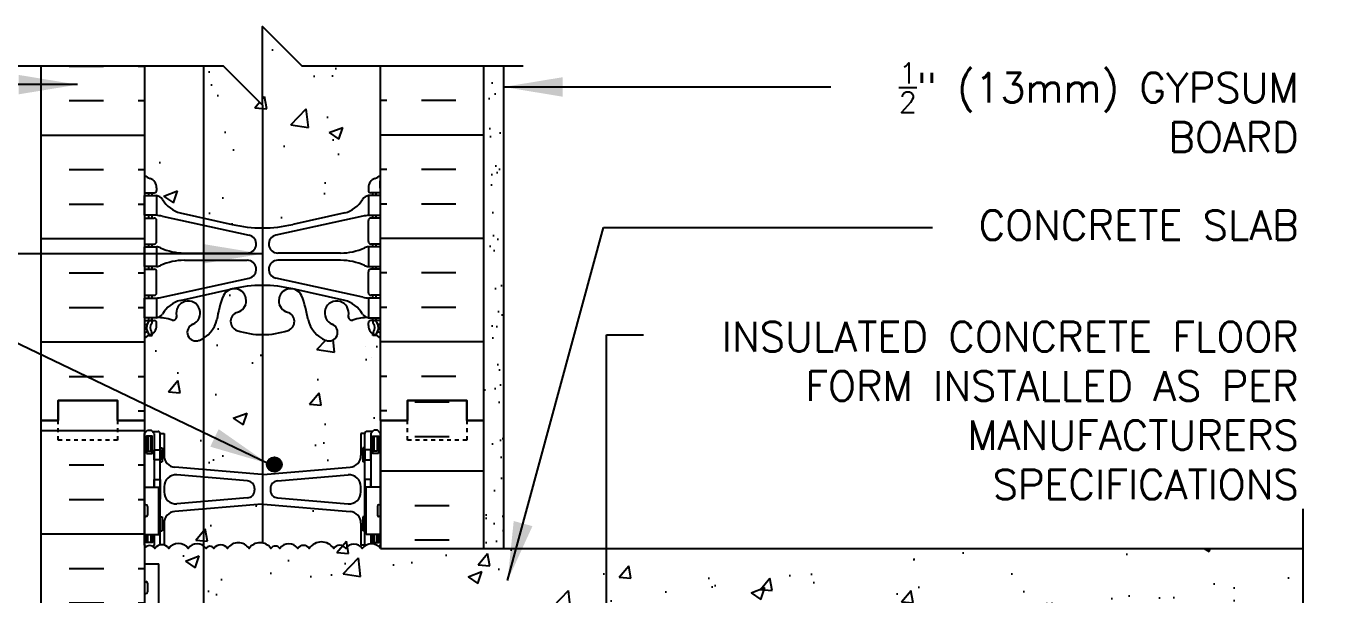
# Model space of a CAD drawing. Header units: inches. Extents: x 174.2 to 225.6, y 18.6 to 95.8.
# Drawn here: x 192.15 to 225.59, y 81.34 to 95.76 of the extents above; entities that cross this region are included whole.
import ezdxf

# ---------------------------------------------------------------- set-up
doc = ezdxf.new("R2010")
doc.units = ezdxf.units.IN
doc.header["$MEASUREMENT"] = 0
doc.linetypes.add('DASHED2', pattern=[0.375, 0.25, -0.125])
for name, color, linetype in [('HATCH', 12, 'Continuous'), ('line25', 2, 'Continuous'), ('LINE3', 3, 'Continuous'), ('LINE50', 5, 'Continuous'), ('LINE9', 9, 'Continuous'), ('TEXT', 4, 'Continuous'), ('Web_Edge', 9, 'Continuous')]:
    doc.layers.add(name, color=color, linetype=linetype)
doc.styles.add('DIM', font='romans.shx', dxfattribs={"width": 0.7})
doc.styles.add('ROMANS', font='romans.shx', dxfattribs={"height": 0.75})
doc.dimstyles.new('ext_8', dxfattribs={"dimscale": 8, "dimtxt": 0.09375, "dimasz": 0.09375, "dimexe": 0.09375, "dimexo": 0.0625, "dimgap": 0.0625, "dimtad": 1, "dimdec": 1, "dimzin": 3, "dimdsep": 46, "dimlunit": 4, "dimtxsty": 'DIM', "dimcen": 0.09, "dimdle": 0.09375, "dimclrt": 4, "dimadec": 0, "dimazin": 0, "dimtfac": 1, "dimtdec": 1, "dimtmove": 2, "dimatfit": 3, "dimfxl": 1, "dimfrac": 2, "dimtolj": 1, "dimtzin": 0, "dimarcsym": 0})

msp = doc.modelspace()

# ---------------------------------------------------------------- hatches: boundary and pattern name
at = {"layer": 'HATCH'}
h = msp.add_hatch(dxfattribs=at)
h.set_pattern_fill('AR-CONC', color=256, scale=0.5)
h.paths.add_polyline_path([(224.589, 82.511), (201.146, 82.511, 0.48966), (200.68, 82.511, 0.520567), (200.261, 82.511, 0.520567), (199.955, 82.511, 0.520567), (199.333, 82.511, 0.520567), (199.042, 82.511, 0.520567), (198.587, 82.511, 0.520567), (198.36, 82.511, 0.520567), (197.804, 82.511, 0.520567), (197.258, 82.511, 0.520567), (196.913, 82.511, 0.520567), (196.712, 82.511, 0.520567), (196.257, 82.511, 0.520567), (195.766, 82.511, 0.520567), (195.411, 82.511, 0.540212), (195.146, 82.514), (195.146, 82.116), (195.511, 82.116), (195.511, 80.916), (195.146, 80.916), (195.146, 80.166), (195.511, 80.166), (195.511, 78.966), (195.146, 78.966), (195.146, 78.216), (195.511, 78.216), (195.511, 77.136), (195.146, 77.136), (195.146, 76.386), (195.511, 76.386), (195.511, 75.306), (195.146, 75.306), (195.146, 74.556), (195.511, 74.556), (195.511, 73.356), (195.146, 73.356), (195.146, 73.018, -0.540212), (195.411, 73.016, -0.520567), (195.766, 73.016, -0.520567), (196.257, 73.016, -0.520567), (196.712, 73.016, -0.520567), (196.913, 73.016, -0.520567), (197.258, 73.016, -0.520567), (197.804, 73.016, -0.520567), (198.36, 73.016, -0.520567), (198.587, 73.016, -0.520567), (199.042, 73.016, -0.520567), (199.333, 73.016, -0.520567), (199.955, 73.016, -0.520567), (200.261, 73.016, -0.520567), (200.68, 73.016, -0.48966), (201.146, 73.016), (201.146, 78.511), (203.146, 80.511), (215.456, 80.511), (216.86, 79.521), (216.86, 76.761), (216.5, 76.761), (216.5, 75.261), (218.75, 75.261), (221, 75.261), (221, 76.761), (220.632, 76.761), (220.64, 76.769), (220.64, 79.521), (222.044, 80.511), (224.589, 80.511)])
h.paths.add_polyline_path([(201.146, 94.761), (199.146, 94.761), (198.146, 95.761), (198.146, 93.761), (197.146, 94.761), (195.146, 94.761), (195.146, 91.98, 0.082415), (195.29, 91.901, -0.317837), (195.456, 91.665), (195.456, 91.598, -0.414214), (195.394, 91.535), (195.346, 91.535), (195.346, 91.465), (195.451, 91.465, -0.188973), (195.607, 91.37, 0.196323), (196.056, 91.024), (197.378, 90.734, 0.057795), (198.146, 90.644, 0.057795), (198.914, 90.734), (200.236, 91.024, 0.196323), (200.685, 91.37, -0.188973), (200.841, 91.465), (200.946, 91.465), (200.946, 91.535), (200.899, 91.535, -0.414214), (200.836, 91.598), (200.836, 91.665, -0.317837), (201.003, 91.901, 0.082415), (201.146, 91.98)])
h.paths.add_polyline_path([(201.146, 87.85, 0.064398), (201.036, 87.916), (200.946, 87.916), (200.946, 87.958, -0.249069), (200.836, 88.165), (200.836, 88.233, -0.414214), (200.899, 88.295), (200.946, 88.295), (200.946, 88.365), (200.841, 88.365, 0.10046), (200.448, 88.308, -0.601435), (200.328, 88.413, 2.182095), (199.918, 88.2, -1), (199.755, 87.791, -0.24438), (199.306, 88.312, 0.053157), (199.14, 88.926, 0.223253), (198.94, 89.091), (198.92, 89.095, 0.955472), (198.782, 88.502, -0.735593), (198.795, 88.044, -0.082755), (198.146, 87.936, -0.082755), (197.498, 88.044, -0.735593), (197.511, 88.502, 0.955472), (197.372, 89.095), (197.353, 89.091, 0.223253), (197.152, 88.926, 0.053157), (196.986, 88.312, -0.24438), (196.538, 87.791, -1), (196.375, 88.2, 2.182095), (195.965, 88.413, -0.601435), (195.845, 88.308, 0.10046), (195.451, 88.365), (195.346, 88.365), (195.346, 88.295), (195.394, 88.295, -0.414214), (195.456, 88.233), (195.456, 88.165, -0.249069), (195.346, 87.958), (195.346, 87.916), (195.256, 87.916, 0.064398), (195.146, 87.85), (195.146, 85.761), (195.146, 85.429), (195.226, 85.509), (195.316, 85.509), (195.346, 85.479), (195.496, 85.479, -0.414214), (195.546, 85.429), (195.646, 85.429), (195.646, 84.868, 0.390098), (195.921, 84.569), (198.13, 84.385, 0.04154), (198.163, 84.385), (200.371, 84.569, 0.390098), (200.646, 84.868), (200.646, 85.429), (200.746, 85.429, -0.414214), (200.796, 85.479), (200.946, 85.479), (200.976, 85.509), (201.066, 85.509), (201.146, 85.429), (201.146, 85.761)])
h.paths.add_polyline_path([(200.371, 83.449), (198.163, 83.633, 0.04154), (198.13, 83.633), (195.921, 83.449, 0.390098), (195.646, 83.15), (195.646, 82.596, -0.174031), (195.766, 82.511, -0.520567), (196.257, 82.511, -0.520567), (196.712, 82.511, -0.520567), (196.913, 82.511, -0.520567), (197.258, 82.511, -0.520567), (197.804, 82.511, -0.520567), (198.36, 82.511, -0.520567), (198.587, 82.511, -0.520567), (199.042, 82.511, -0.520567), (199.333, 82.511, -0.520567), (199.955, 82.511, -0.520567), (200.261, 82.511, -0.520567), (200.68, 82.511, -0.079672), (200.748, 82.575, -0.070491), (200.746, 82.589), (200.646, 82.589), (200.646, 83.15, 0.390098)])
h.paths.add_polyline_path([(200.646, 72.177), (200.646, 72.738), (200.746, 72.738, -0.414214), (200.796, 72.788), (200.946, 72.788), (200.976, 72.818), (201.066, 72.818), (201.146, 72.738), (201.146, 73.016, 0.48966), (200.68, 73.016, 0.520567), (200.261, 73.016, 0.520567), (199.955, 73.016, 0.520567), (199.333, 73.016, 0.520567), (199.042, 73.016, 0.520567), (198.587, 73.016, 0.520567), (198.36, 73.016, 0.520567), (197.804, 73.016, 0.520567), (197.258, 73.016, 0.520567), (196.913, 73.016, 0.520567), (196.712, 73.016, 0.520567), (196.257, 73.016, 0.520567), (195.766, 73.016, 0.520567), (195.411, 73.016, 0.540212), (195.146, 73.018), (195.146, 72.738), (195.226, 72.818), (195.316, 72.818), (195.346, 72.788), (195.496, 72.788, -0.414214), (195.546, 72.738), (195.646, 72.738), (195.646, 72.177, 0.390098), (195.921, 71.878), (198.13, 71.695, 0.04154), (198.163, 71.695), (200.371, 71.878, 0.390098)])
h.paths.add_polyline_path([(201.146, 69.456), (200.781, 69.456), (200.781, 69.85, -0.327813), (200.746, 69.898), (200.646, 69.898), (200.646, 70.459, 0.390098), (200.371, 70.758), (198.163, 70.942, 0.04154), (198.13, 70.942), (195.921, 70.758, 0.390098), (195.646, 70.459), (195.646, 69.898), (195.546, 69.898, -0.327813), (195.511, 69.85), (195.511, 69.456), (195.146, 69.456), (195.146, 67.761), (195.146, 65.672, 0.064398), (195.256, 65.606), (195.346, 65.606), (195.346, 65.565, -0.249069), (195.456, 65.357), (195.456, 65.29, -0.414214), (195.394, 65.227), (195.346, 65.227), (195.346, 65.157), (195.451, 65.157, 0.10046), (195.845, 65.215, -0.601435), (195.965, 65.11, 2.182095), (196.375, 65.323, -1), (196.538, 65.731, -0.24438), (196.986, 65.21, 0.053157), (197.152, 64.596, 0.223253), (197.353, 64.431), (197.372, 64.427, 0.955472), (197.511, 65.021, -0.735593), (197.498, 65.479, -0.082755), (198.146, 65.587, -0.082755), (198.795, 65.479, -0.735593), (198.782, 65.021, 0.955472), (198.92, 64.427), (198.94, 64.431, 0.223253), (199.14, 64.596, 0.053157), (199.306, 65.21, -0.24438), (199.755, 65.731, -1), (199.918, 65.323, 2.182095), (200.328, 65.11, -0.601435), (200.448, 65.215, 0.10046), (200.841, 65.157), (200.946, 65.157), (200.946, 65.227), (200.899, 65.227, -0.414214), (200.836, 65.29), (200.836, 65.357, -0.249069), (200.946, 65.565), (200.946, 65.606), (201.036, 65.606, 0.064398), (201.146, 65.672), (201.146, 67.761)])
h.paths.add_polyline_path([(201.146, 61.543, 0.082415), (201.003, 61.622, -0.317837), (200.836, 61.857), (200.836, 61.925, -0.414214), (200.899, 61.987), (200.946, 61.987), (200.946, 62.057), (200.841, 62.057, -0.188973), (200.685, 62.152, 0.196323), (200.236, 62.499), (198.914, 62.789, 0.057795), (198.146, 62.878, 0.057795), (197.378, 62.789), (196.056, 62.499, 0.196323), (195.607, 62.152, -0.188973), (195.451, 62.057), (195.346, 62.057), (195.346, 61.987), (195.394, 61.987, -0.414214), (195.456, 61.925), (195.456, 61.857, -0.317837), (195.29, 61.622, 0.082415), (195.146, 61.543), (195.146, 58.761), (197.146, 58.761), (198.146, 57.761), (198.146, 59.761), (199.146, 58.761), (201.146, 58.761)])
h.paths.add_polyline_path([(197.946, 71.301), (197.946, 71.336, 0.390098), (197.763, 71.535), (195.971, 71.684, 0.438748), (195.646, 71.385), (195.646, 71.251, 0.438748), (195.971, 70.952), (197.763, 71.101, 0.390098)])
h.paths.add_polyline_path([(200.646, 71.385, 0.438748), (200.321, 71.684), (198.53, 71.535, 0.390098), (198.346, 71.336), (198.346, 71.301, 0.390098), (198.53, 71.101), (200.321, 70.952, 0.438748), (200.646, 71.251)])
h = msp.add_hatch(dxfattribs=at)
h.set_pattern_fill('AR-SAND', color=256, scale=0.5, style=0)
h.set_pattern_definition([(37.5, (6.0136, -59.8985), (-0.0314967, 0.963412), [0, -0.76, 0, -0.85, 0, -0.8125]), (7.5, (6.0136, -59.8985), (0.8848884, 1.411073), [0, -0.41, 0, -0.685, 0, -0.2625]), (327.5, (5.3986, -59.8985), (1.557071, 0.0028295), [0, -0.25, 0, -0.9, 0, -1.175]), (317.5, (5.3986, -59.8985), (1.503063, 0.438838), [0, -0.125, 0, -0.59, 0, -0.675])])
h.paths.add_polyline_path([(204.271, 94.761), (203.771, 94.761), (203.771, 85.761), (203.771, 82.511), (204.271, 82.511)])
h = msp.add_hatch(dxfattribs=at)
h.set_pattern_fill('INSUL', color=256, scale=7, style=0)
h.set_pattern_definition([(0, (-2731.0153, -329.2482), (0, 2.625), []), (0, (-2731.0153, -328.3732), (0, 2.625), [0.875, -0.875]), (0, (-2731.0153, -327.4982), (0, 2.625), [0.875, -0.875])])
h.paths.add_polyline_path([(192.521, 67.761), (192.959, 67.761), (192.959, 68.261), (194.459, 68.261), (194.459, 67.761), (195.146, 67.761), (195.146, 85.761), (194.459, 85.761), (194.459, 86.261), (192.959, 86.261), (192.959, 85.761), (192.521, 85.761)])
h = msp.add_hatch(dxfattribs=at)
h.set_pattern_fill('INSUL', color=256, scale=7, style=0)
h.set_pattern_definition([(0, (6.0136, -59.8985), (0, 2.625), []), (0, (6.0136, -59.0235), (0, 2.625), [0.875, -0.875]), (0, (6.0136, -58.1485), (0, 2.625), [0.875, -0.875])])
h.paths.add_polyline_path([(203.771, 85.761), (203.334, 85.761), (203.334, 86.261), (201.834, 86.261), (201.834, 85.761), (201.146, 85.761), (201.146, 82.511), (203.771, 82.511)])
h.paths.add_polyline_path([(203.771, 73.011), (201.146, 73.011), (201.146, 67.761), (201.834, 67.761), (201.834, 68.261), (203.334, 68.261), (203.334, 67.761), (203.771, 67.761)])
at = {"layer": 'LINE3'}
msp.add_hatch(color=256, dxfattribs=at).paths.add_polyline_path([(198.635, 84.64, 1), (198.26, 84.64, 1)])

# ---------------------------------------------------------------- linework, layer by layer
at = {"layer": 'HATCH'}
for p, q in [((193.235, 94.752), (194.11, 94.752)), ((194.985, 94.752), (195.146, 94.752)), ((201.308, 94.752), (201.146, 94.752)), ((203.058, 94.752), (202.183, 94.752)), ((193.235, 93.877), (194.11, 93.877)), ((194.985, 93.877), (195.146, 93.877)), ((201.308, 93.877), (201.146, 93.877)), ((203.058, 93.877), (202.183, 93.877)), ((192.521, 93.002), (195.146, 93.002)), ((203.771, 93.002), (201.146, 93.002)), ((193.235, 92.127), (194.11, 92.127)), ((194.985, 92.127), (195.146, 92.127)), ((201.308, 92.127), (201.146, 92.127)), ((203.058, 92.127), (202.183, 92.127)), ((193.235, 91.252), (194.11, 91.252)), ((194.985, 91.252), (195.146, 91.252)), ((201.308, 91.252), (201.146, 91.252)), ((203.058, 91.252), (202.183, 91.252)), ((192.521, 90.377), (195.146, 90.377)), ((203.771, 90.377), (201.146, 90.377)), ((193.235, 89.502), (194.11, 89.502)), ((194.985, 89.502), (195.146, 89.502)), ((201.308, 89.502), (201.146, 89.502)), ((203.058, 89.502), (202.183, 89.502)), ((193.235, 88.627), (194.11, 88.627)), ((194.985, 88.627), (195.146, 88.627)), ((201.308, 88.627), (201.146, 88.627)), ((203.058, 88.627), (202.183, 88.627)), ((192.521, 87.752), (195.146, 87.752)), ((200.752, 87.628), (200.752, 87.628)), ((203.771, 87.752), (201.146, 87.752)), ((200.906, 87.348), (200.906, 87.348)), ((193.235, 86.877), (194.11, 86.877)), ((194.985, 86.877), (195.146, 86.877)), ((201.308, 86.877), (201.146, 86.877)), ((203.058, 86.877), (202.183, 86.877)), ((194.985, 86.002), (195.146, 86.002)), ((201.308, 86.002), (201.146, 86.002))]:
    msp.add_line(p, q, dxfattribs=at)
msp.add_lwpolyline([(201.146, 82.511, 0.48966), (200.68, 82.511, 0.520567), (200.261, 82.511, 0.520567), (199.955, 82.511, 0.520567), (199.333, 82.511, 0.520567), (199.042, 82.511, 0.520567), (198.587, 82.511, 0.520567), (198.36, 82.511, 0.520567), (197.804, 82.511, 0.520567), (197.258, 82.511, 0.520567), (196.913, 82.511, 0.520567), (196.712, 82.511, 0.520567), (196.257, 82.511, 0.520567), (195.766, 82.511, 0.520567), (195.411, 82.511, 0.540212), (195.146, 82.514)], format="xyb", dxfattribs=at)
at = {"layer": 'line25'}
for p, q in [((195.146, 94.761), (195.146, 85.761)), ((201.146, 85.761), (201.146, 94.761)), ((195.146, 85.761), (195.146, 67.761)), ((201.146, 85.761), (201.146, 82.511)), ((195.146, 84.066), (195.511, 84.066)), ((195.511, 82.866), (195.511, 84.066)), ((201.146, 84.066), (200.781, 84.066)), ((200.781, 82.866), (200.781, 84.066)), ((195.146, 82.866), (195.511, 82.866)), ((201.146, 82.866), (200.781, 82.866)), ((201.146, 82.511), (224.589, 82.511)), ((195.146, 82.116), (195.511, 82.116)), ((195.511, 80.916), (195.511, 82.116))]:
    msp.add_line(p, q, dxfattribs=at)
at = {"layer": 'LINE3'}
for p, q in [((196.646, 94.761), (196.646, 58.761)), ((198.146, 93.761), (198.146, 82.65))]:
    msp.add_line(p, q, dxfattribs=at)
msp.add_circle((198.448, 84.64), 0.188, dxfattribs=at)
at = {"layer": 'LINE50'}
for p, q in [((192.521, 85.761), (192.521, 94.761)), ((203.771, 85.761), (203.771, 94.761)), ((192.521, 67.761), (192.521, 85.761)), ((203.771, 82.511), (203.771, 85.761))]:
    msp.add_line(p, q, dxfattribs=at)
for points in [[(192.521, 85.761), (192.959, 85.761), (192.959, 86.261), (194.459, 86.261), (194.459, 85.761), (195.146, 85.761)], [(195.146, 85.761), (194.459, 85.761), (194.459, 86.261), (192.959, 86.261), (192.959, 85.761), (192.521, 85.761)], [(203.771, 85.761), (203.334, 85.761), (203.334, 86.261), (201.834, 86.261), (201.834, 85.761), (201.146, 85.761)], [(201.146, 85.761), (201.834, 85.761), (201.834, 86.261), (203.334, 86.261), (203.334, 85.761), (203.771, 85.761)]]:
    msp.add_lwpolyline(points, dxfattribs=at)
at = {"layer": 'LINE9'}
for p, q in [((204.271, 94.761), (204.271, 82.511)), ((195.146, 85.429), (195.226, 85.509)), ((195.146, 82.589), (195.146, 85.429)), ((195.226, 85.509), (195.316, 85.509)), ((195.396, 85.429), (195.316, 85.509)), ((195.346, 85.479), (195.496, 85.479)), ((195.396, 85.479), (195.496, 85.479)), ((195.396, 85.429), (195.396, 84.066)), ((195.546, 85.429), (195.646, 85.429)), ((195.546, 82.6), (195.546, 85.429)), ((195.546, 85.409), (195.546, 85.409)), ((195.646, 85.429), (195.646, 84.868)), ((200.646, 85.429), (200.646, 84.868)), ((200.746, 85.429), (200.646, 85.429)), ((200.746, 82.589), (200.746, 85.429)), ((200.746, 85.409), (200.746, 85.409)), ((200.896, 85.479), (200.796, 85.479)), ((200.946, 85.479), (200.796, 85.479)), ((200.896, 85.429), (200.976, 85.509)), ((200.896, 85.429), (200.896, 84.066)), ((201.066, 85.509), (200.976, 85.509)), ((201.146, 85.429), (201.066, 85.509)), ((201.146, 82.589), (201.146, 85.429)), ((195.546, 85.059), (195.596, 85.059)), ((195.596, 85.059), (195.596, 84.709)), ((200.746, 85.059), (200.696, 85.059)), ((200.696, 85.059), (200.696, 84.709)), ((195.546, 84.709), (195.596, 84.709)), ((200.746, 84.709), (200.696, 84.709)), ((198.13, 84.385), (195.921, 84.569)), ((197.763, 84.226), (195.971, 84.375)), ((198.163, 84.385), (200.371, 84.569)), ((198.53, 84.226), (200.321, 84.375)), ((195.646, 84.076), (195.646, 83.942)), ((197.946, 84.027), (197.946, 83.991)), ((198.346, 84.027), (198.346, 83.991)), ((200.646, 83.942), (200.646, 84.076)), ((195.186, 83.616), (195.186, 83.616)), ((198.13, 83.633), (195.921, 83.449)), ((197.763, 83.792), (195.971, 83.643)), ((198.163, 83.633), (200.371, 83.449)), ((198.53, 83.792), (200.321, 83.643)), ((201.106, 83.616), (201.106, 83.616)), ((195.146, 83.576), (195.146, 83.356)), ((195.146, 83.521), (195.146, 83.521)), ((195.146, 83.411), (195.146, 83.411)), ((195.186, 83.316), (195.186, 83.316)), ((195.226, 83.576), (195.226, 83.356)), ((195.546, 83.309), (195.596, 83.309)), ((195.596, 83.309), (195.596, 82.959)), ((200.696, 83.309), (200.696, 82.959)), ((200.746, 83.309), (200.696, 83.309)), ((201.066, 83.576), (201.066, 83.356)), ((201.066, 83.521), (201.066, 83.521)), ((201.066, 83.411), (201.066, 83.411)), ((201.106, 83.316), (201.106, 83.316)), ((201.146, 83.576), (201.146, 83.356)), ((195.546, 82.959), (195.596, 82.959)), ((195.646, 83.15), (195.646, 82.596)), ((200.646, 83.15), (200.646, 82.589)), ((200.746, 82.959), (200.696, 82.959)), ((195.396, 82.866), (195.396, 82.589)), ((200.896, 82.866), (200.896, 82.625)), ((195.146, 82.589), (195.183, 82.553)), ((195.396, 82.589), (195.365, 82.558)), ((195.388, 82.539), (195.434, 82.539)), ((195.396, 82.539), (195.434, 82.539)), ((200.746, 82.589), (200.646, 82.589)), ((201.146, 82.589), (201.109, 82.551)), ((195.146, 81.626), (195.146, 81.406)), ((195.186, 81.666), (195.186, 81.666)), ((195.226, 81.626), (195.226, 81.406)), ((195.146, 81.571), (195.146, 81.571)), ((195.146, 81.461), (195.146, 81.461)), ((195.186, 81.366), (195.186, 81.366))]:
    msp.add_line(p, q, dxfattribs=at)
for points in [[(190.771, 94.761), (197.146, 94.761), (198.146, 93.761), (198.146, 95.761), (199.146, 94.761), (204.771, 94.761)], [(195.396, 84.066), (195.396, 84.259), (195.546, 84.259), (195.546, 83.759), (195.511, 83.759)], [(200.896, 84.066), (200.896, 84.259), (200.746, 84.259), (200.746, 83.759), (200.781, 83.759)], [(224.589, 72.011), (224.589, 76.761), (223.589, 77.761), (225.589, 77.761), (224.589, 78.761), (224.589, 83.511)], [(195.511, 83.009), (195.546, 83.009), (195.546, 83.259), (195.511, 83.259)], [(200.781, 83.009), (200.746, 83.009), (200.746, 83.259), (200.781, 83.259)], [(195.346, 82.866), (195.346, 82.659), (195.196, 82.659), (195.196, 82.866)], [(195.306, 82.866), (195.306, 82.659), (195.236, 82.659), (195.236, 82.866)], [(200.946, 82.866), (200.946, 82.659), (201.096, 82.659), (201.096, 82.866)], [(200.986, 82.866), (200.986, 82.659), (201.056, 82.659), (201.056, 82.866)]]:
    msp.add_lwpolyline(points, dxfattribs=at)
at = {"layer": 'LINE9', "linetype": 'DASHED2', "ltscale": 0.15}
for points in [[(194.459, 85.761), (194.459, 85.761), (194.459, 85.261), (192.959, 85.261), (192.959, 85.761), (192.959, 85.761)], [(203.334, 85.761), (203.334, 85.761), (203.334, 85.261), (201.834, 85.261), (201.834, 85.761), (201.834, 85.761)]]:
    msp.add_lwpolyline(points, dxfattribs=at)
at = {"layer": 'LINE9'}
for points in [[(195.196, 84.919), (195.346, 84.919), (195.346, 85.359), (195.196, 85.359)], [(195.236, 84.979), (195.306, 84.979), (195.306, 85.359), (195.236, 85.359)], [(201.096, 84.919), (200.946, 84.919), (200.946, 85.359), (201.096, 85.359)], [(201.056, 84.979), (200.986, 84.979), (200.986, 85.359), (201.056, 85.359)], [(195.546, 84.759), (195.396, 84.759), (195.396, 85.009), (195.546, 85.009)], [(200.746, 84.759), (200.896, 84.759), (200.896, 85.009), (200.746, 85.009)]]:
    msp.add_lwpolyline(points, close=True, dxfattribs=at)
for centre, radius, start, end in [((195.496, 85.429), 0.05, 0, 90), ((200.796, 85.429), 0.05, 90, 180), ((195.946, 84.868), 0.3, 180, 265.2426), ((200.346, 84.868), 0.3, 274.7574, 0), ((195.946, 84.076), 0.3, 85.2426, 180), ((198.146, 84.585), 0.2, 265.2426, 274.7574), ((200.346, 84.076), 0.3, 0, 94.7574), ((195.946, 83.942), 0.3, 180, 274.7574), ((197.746, 84.027), 0.2, 0, 85.2426), ((197.746, 83.991), 0.2, 274.7574, 0), ((198.546, 84.027), 0.2, 94.7574, 180), ((198.546, 83.991), 0.2, 180, 265.2426), ((200.346, 83.942), 0.3, 265.2426, 0), ((195.186, 83.576), 0.04, 90, 180), ((195.186, 83.576), 0.04, 0, 90), ((198.146, 83.433), 0.2, 85.2426, 94.7574), ((201.106, 83.576), 0.04, 90, 180), ((201.106, 83.576), 0.04, 0, 90), ((195.186, 83.356), 0.04, 180, 270), ((195.186, 83.356), 0.04, 270, 0), ((195.946, 83.15), 0.3, 94.7574, 180), ((200.346, 83.15), 0.3, 0, 85.2426), ((201.106, 83.356), 0.04, 180, 270), ((201.106, 83.356), 0.04, 270, 0), ((200.796, 82.589), 0.05, 180, 196.1286), ((195.186, 81.626), 0.04, 90, 180), ((195.186, 81.626), 0.04, 0, 90), ((195.186, 81.406), 0.04, 180, 270), ((195.186, 81.406), 0.04, 270, 0)]:
    msp.add_arc(centre, radius, start, end, dxfattribs=at)
at = {"layer": 'Web_Edge'}
for p, q in [((195.156, 91.655), (195.156, 91.841)), ((195.456, 91.665), (195.456, 91.598)), ((200.836, 91.665), (200.836, 91.598)), ((201.136, 91.655), (201.136, 91.841)), ((195.146, 91.535), (195.394, 91.535)), ((195.256, 91.465), (195.256, 91.535)), ((195.346, 91.465), (195.346, 91.535)), ((201.146, 91.535), (200.899, 91.535)), ((200.946, 91.465), (200.946, 91.535)), ((201.036, 91.465), (201.036, 91.535)), ((195.256, 90.895), (195.256, 90.965)), ((195.346, 90.895), (195.346, 90.965)), ((196.056, 91.024), (197.378, 90.734)), ((200.236, 91.024), (198.914, 90.734)), ((200.946, 90.895), (200.946, 90.965)), ((201.036, 90.895), (201.036, 90.965)), ((195.146, 90.895), (195.394, 90.895)), ((195.456, 90.298), (195.456, 90.833)), ((195.595, 90.941), (197.807, 90.46)), ((200.697, 90.941), (198.486, 90.46)), ((200.836, 90.298), (200.836, 90.833)), ((201.146, 90.895), (200.899, 90.895)), ((195.146, 90.235), (195.394, 90.235)), ((195.256, 90.165), (195.256, 90.235)), ((195.346, 90.165), (195.346, 90.235)), ((196.161, 90.005), (197.757, 90.005)), ((200.132, 90.005), (198.535, 90.005)), ((201.146, 90.235), (200.899, 90.235)), ((200.946, 90.165), (200.946, 90.235)), ((201.036, 90.165), (201.036, 90.235)), ((195.256, 89.595), (195.256, 89.665)), ((195.346, 89.595), (195.346, 89.665)), ((196.161, 89.825), (197.757, 89.825)), ((200.132, 89.825), (198.535, 89.825)), ((200.946, 89.595), (200.946, 89.665)), ((201.036, 89.595), (201.036, 89.665)), ((195.146, 89.595), (195.394, 89.595)), ((195.456, 88.998), (195.456, 89.533)), ((195.595, 88.889), (197.807, 89.37)), ((200.697, 88.889), (198.486, 89.37)), ((200.836, 88.998), (200.836, 89.533)), ((201.146, 89.595), (200.899, 89.595)), ((196.056, 88.806), (197.378, 89.097)), ((200.236, 88.806), (198.914, 89.097)), ((195.146, 88.935), (195.394, 88.935)), ((195.256, 88.865), (195.256, 88.935)), ((195.346, 88.865), (195.346, 88.935)), ((201.146, 88.935), (200.899, 88.935)), ((200.946, 88.865), (200.946, 88.935)), ((201.036, 88.865), (201.036, 88.935)), ((195.146, 88.295), (195.394, 88.295)), ((195.256, 88.295), (195.256, 88.365)), ((195.346, 88.295), (195.346, 88.365)), ((201.146, 88.295), (200.899, 88.295)), ((200.946, 88.295), (200.946, 88.365)), ((201.036, 88.295), (201.036, 88.365)), ((195.146, 88.195), (195.188, 88.195)), ((195.346, 87.916), (195.346, 87.958)), ((195.456, 88.165), (195.456, 88.233)), ((200.836, 88.165), (200.836, 88.233)), ((200.946, 87.916), (200.946, 87.958)), ((201.146, 88.195), (201.104, 88.195)), ((195.256, 87.916), (195.346, 87.916)), ((201.036, 87.916), (200.946, 87.916))]:
    msp.add_line(p, q, dxfattribs=at)
for points in [[(195.151, 91.465), (195.451, 91.465), (195.451, 90.965), (195.151, 90.965)], [(201.141, 91.465), (200.841, 91.465), (200.841, 90.965), (201.141, 90.965)], [(195.151, 90.165), (195.451, 90.165), (195.451, 89.665), (195.151, 89.665)], [(201.141, 90.165), (200.841, 90.165), (200.841, 89.665), (201.141, 89.665)], [(195.151, 88.865), (195.451, 88.865), (195.451, 88.365), (195.151, 88.365)], [(201.141, 88.865), (200.841, 88.865), (200.841, 88.365), (201.141, 88.365)]]:
    msp.add_lwpolyline(points, close=True, dxfattribs=at)
for centre, radius, start, end in [((195.456, 92.372), 0.5, 231.6833, 250.5288), ((200.836, 92.372), 0.5, 289.4712, 308.3167), ((195.456, 92.372), 0.6, 238.8907, 238.927), ((195.136, 91.655), 0.02, 299.988, 360), ((195.136, 91.841), 0.02, 360, 58.927), ((195.206, 91.665), 0.25, 0, 70.5288), ((201.086, 91.665), 0.25, 109.4712, 180), ((201.156, 91.841), 0.02, 121.073, 180), ((201.156, 91.655), 0.02, 180, 240.012), ((200.836, 92.372), 0.6, 301.073, 301.1093), ((195.394, 91.598), 0.0625, 270, 0), ((195.408, 91.219), 0.25, 37.2777, 80.0823), ((196.256, 91.747), 0.75, 210.155, 254.5838), ((200.037, 91.747), 0.75, 285.4162, 329.845), ((200.884, 91.219), 0.25, 99.9177, 142.7223), ((200.899, 91.598), 0.0625, 180, 270), ((195.361, 89.969), 1, 76.4291, 84.7991), ((200.932, 89.969), 1, 95.2009, 103.5709), ((195.394, 90.833), 0.0625, 0, 90), ((198.146, 94.001), 3.356, 256.7692, 270), ((198.146, 94.001), 3.356, 270, 283.2308), ((200.899, 90.833), 0.0625, 90, 180), ((195.394, 90.298), 0.0625, 270, 0), ((197.757, 90.235), 0.23, 270, 77.6055), ((198.535, 90.235), 0.23, 102.3945, 270), ((200.899, 90.298), 0.0625, 180, 270), ((195.447, 89.946), 0.219, 60.4937, 88.92), ((195.447, 89.946), 0.219, 60.4937, 88.92), ((196.191, 91.605), 1.6, 246.5673, 268.9203), ((196.191, 91.605), 1.6, 246.5673, 268.9203), ((200.101, 91.605), 1.6, 271.0797, 293.4327), ((200.101, 91.605), 1.6, 271.0797, 293.4327), ((200.845, 89.946), 0.219, 91.08, 119.5063), ((200.845, 89.946), 0.219, 91.08, 119.5063), ((195.447, 89.884), 0.219, 271.08, 299.5063), ((196.191, 88.225), 1.6, 91.0797, 113.4327), ((197.757, 89.595), 0.23, 282.3945, 90), ((198.535, 89.595), 0.23, 90, 257.6055), ((200.101, 88.225), 1.6, 66.5673, 88.9203), ((200.845, 89.884), 0.219, 240.4937, 268.92), ((195.394, 89.533), 0.0625, 0, 90), ((200.899, 89.533), 0.0625, 90, 180), ((195.394, 88.998), 0.0625, 270, 0), ((197.428, 88.796), 0.305, 285.7253, 154.6218), ((198.146, 85.83), 3.356, 90, 103.2308), ((198.146, 85.83), 3.356, 76.7692, 90), ((198.865, 88.796), 0.305, 25.3782, 254.2747), ((200.899, 88.998), 0.0625, 180, 270), ((195.361, 89.861), 1, 275.2009, 283.5709), ((196.256, 88.083), 0.75, 105.4162, 149.845), ((196.261, 88.483), 0.305, 291.8037, 193.3205), ((199.949, 87.841), 3, 158.8016, 170.9727), ((196.343, 87.841), 3, 9.0273, 21.1984), ((200.031, 88.483), 0.305, 346.6795, 248.1963), ((200.037, 88.083), 0.75, 30.155, 74.5838), ((200.932, 89.861), 1, 256.4291, 264.7991), ((195.299, 88.249), 0.045, 317.5391, 137.5391), ((195.394, 88.233), 0.0625, 360, 90), ((195.408, 88.611), 0.25, 279.9177, 322.7223), ((195.507, 87.367), 1, 70.0933, 93.2121), ((195.877, 88.392), 0.09, 251.1349, 13.3205), ((196.261, 88.483), 0.745, 291.8037, 346.7348), ((197.576, 88.271), 0.24, 105.7253, 251.077), ((198.717, 88.271), 0.24, 288.923, 74.2747), ((200.031, 88.483), 0.745, 193.2652, 248.1963), ((200.416, 88.392), 0.09, 166.6795, 288.8651), ((200.785, 87.367), 1, 86.7879, 109.9067), ((200.884, 88.611), 0.25, 217.2777, 260.0823), ((200.899, 88.233), 0.0625, 90, 180), ((200.994, 88.249), 0.045, 42.4609, 222.4609), ((195.456, 87.458), 0.6, 114.9252, 121.1093), ((195.188, 88.175), 0.02, 345.8459, 90), ((195.45, 88.111), 0.25, 137.5391, 219.8855), ((195.195, 88.02), 0.02, 294.9252, 19.2084), ((195.292, 87.98), 0.045, 218.552, 40.8121), ((195.45, 88.111), 0.16, 137.5391, 219.9999), ((195.206, 88.165), 0.25, 289.4712, 360), ((196.456, 87.996), 0.22, 111.8037, 291.8037), ((198.146, 89.936), 2, 251.077, 270), ((198.146, 89.936), 2, 270, 288.923), ((199.836, 87.996), 0.22, 248.1963, 68.1963), ((201.086, 88.165), 0.25, 180, 250.5288), ((201, 87.98), 0.045, 139.1879, 321.448), ((200.843, 88.111), 0.16, 320.0001, 42.4609), ((200.843, 88.111), 0.25, 320.1145, 42.4609), ((201.098, 88.02), 0.02, 160.7916, 245.0748), ((201.104, 88.175), 0.02, 90, 194.1541), ((200.836, 87.458), 0.6, 58.8907, 65.0748), ((195.456, 87.458), 0.5, 109.4712, 128.3167), ((200.836, 87.458), 0.5, 51.6833, 70.5288)]:
    msp.add_arc(centre, radius, start, end, dxfattribs=at)

# ---------------------------------------------------------------- texts
at = {"layer": 'TEXT', "char_height": 0.75, "attachment_point": 6, "style": 'ROMANS'}
for s, insert, width in [('\\A1; {\\H0.7x;\\S1/2;}" (13mm) GYPSUM BOARD', (224.474, 93.706), 12.17415), ('\\A1;CONCRETE SLAB', (224.474, 90.714), 12.17415), ('INSULATED CONCRETE FLOOR FORM INSTALLED AS PER MANUFACTURERS SPECIFICATIONS', (224.474, 86.009), 17.62644)]:
    msp.add_mtext(s, dxfattribs=dict(at, insert=insert, width=width))

# ---------------------------------------------------------------- leaders
at = {"layer": 'TEXT'}
for points, override in [([(193.45, 94.282), (186.824, 94.282)], {"dimasz": 0.1875, "dimtad": 0}), ([(204.269, 94.223), (209.688, 94.223), (212.587, 94.223)], {"dimasz": 0.1875, "dimtad": 0}), ([(204.373, 81.693), (206.81, 90.656), (215.165, 90.656)], {"dimasz": 0.1875, "dimtad": 0}), ([(198.146, 89.988), (181.461, 89.988)], {"dimasz": 0.1875, "dimtad": 0}), ([(198.279, 84.666), (187.172, 89.988)], {"dimasz": 0.1875, "dimgap": 0.0625, "dimtad": 0}), ([(206.888, 78.357), (206.888, 87.93), (207.822, 87.93)], {"dimasz": 0.1875, "dimtad": 0})]:
    msp.add_leader(points, dimstyle='ext_8', override=override, dxfattribs=at)

doc.saveas('drawing.dxf')
